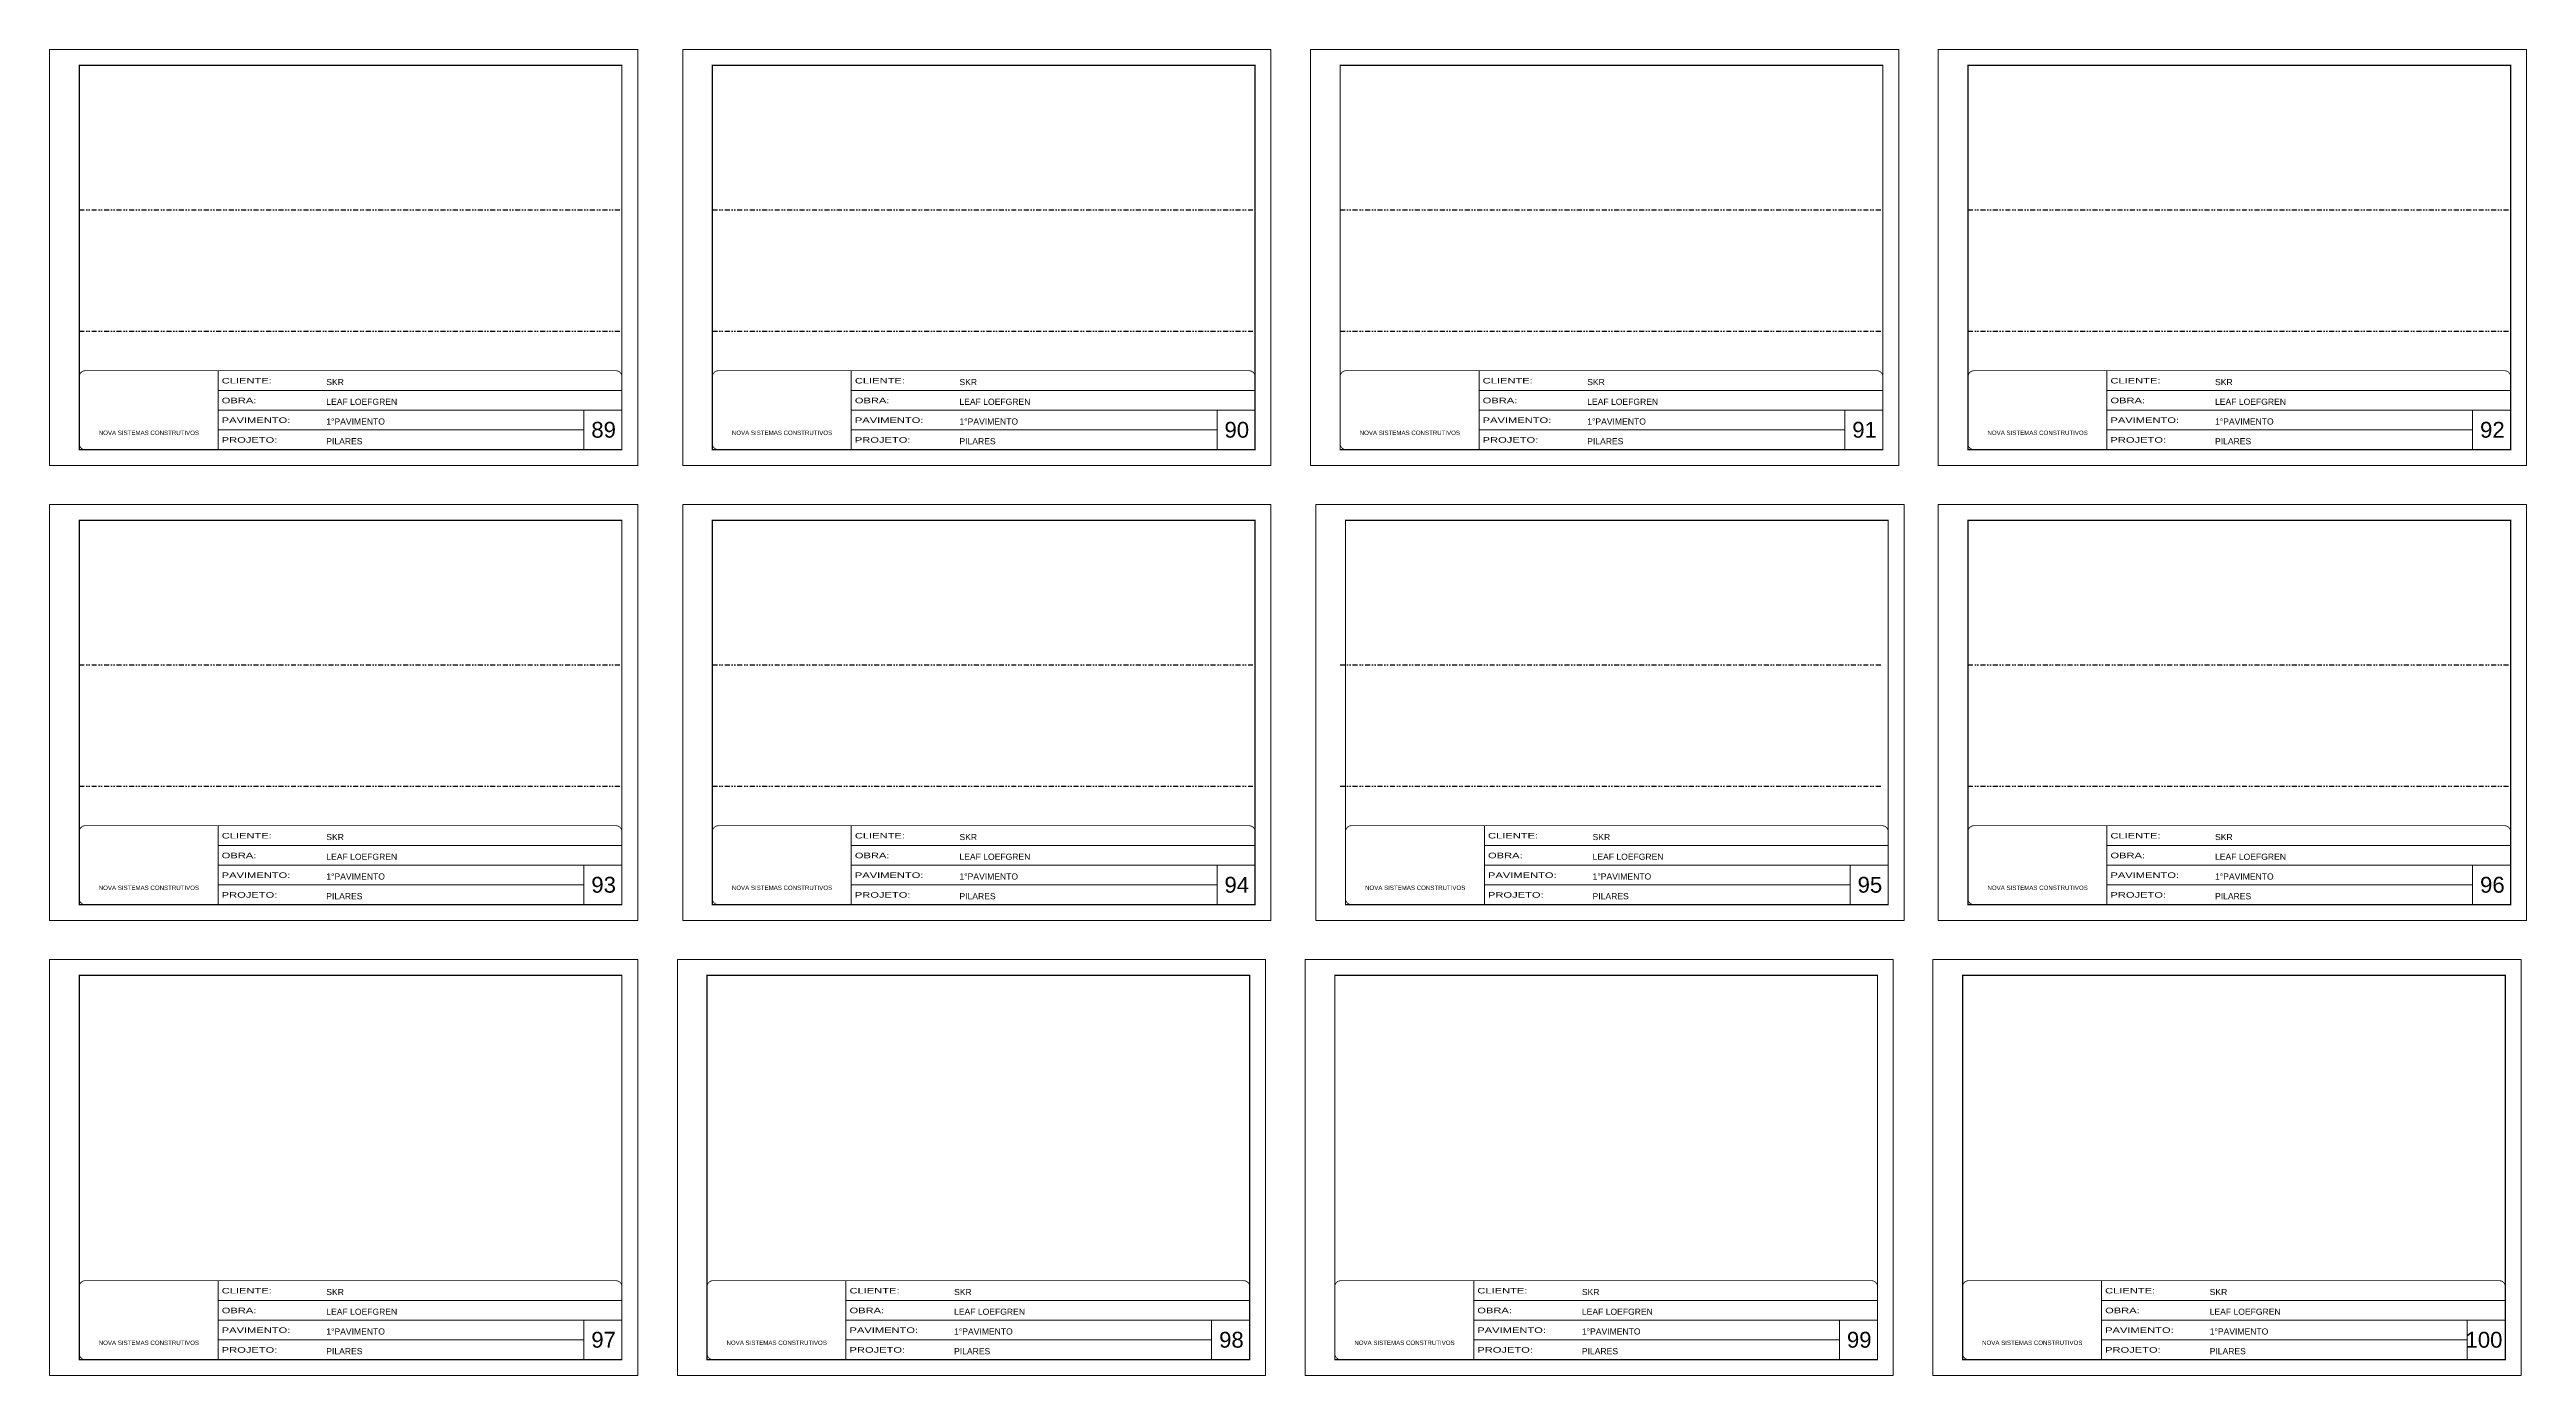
# Model space of a CAD drawing. Extents: x 14400 to 27878, y -21631 to 6985.
# Drawn here: x 14400 to 20653, y -21631 to -18284 of the extents above; entities that cross this region are included whole.
import ezdxf

# ---------------------------------------------------------------- set-up
doc = ezdxf.new("R2010")
doc.units = 0
for name, pattern in [('CONTINUO', [0]), ('DASHED', [0.75, 0.5, -0.25]), ('DIVIDE2', [0.625, 0.25, -0.125, 0, -0.125, 0, -0.125])]:
    doc.linetypes.add(name, pattern=pattern)
for name, color, linetype, lineweight in [('CARIMBO', 255, 'Continuous', 9), ('Folhas', 255, 'Continuous', 9), ('SARRAFO DE PRESSAO', 251, 'DASHED', 9)]:
    doc.layers.add(name, color=color, linetype=linetype, lineweight=lineweight)
doc.layers.add('Nível', color=160, linetype='Continuous')
doc.styles.add('ARIAL', font='arial.ttf')
doc.styles.add('Tecnologia', font='')
doc.styles.get('Tecnologia').set_extended_font_data('Forgotten Futurist')

# ---------------------------------------------------------------- blocks, each defined once
blk = doc.blocks.new('9999999999')
at = {"color": 30, "linetype": 'CONTINUO'}
for p, q in [((98564.6, 34230.2), (98564.6, 34429.4)), ((98564.6, 34379.6), (99584, 34379.6)), ((98564.6, 34329.8), (99488, 34329.8)), ((98564.6, 34280), (99488, 34280)), ((99584, 34329.8), (99488, 34329.8)), ((99488, 34329.8), (99488, 34230.2))]:
    blk.add_line(p, q, dxfattribs=at)
at = {"color": 30, "linetype": 'CONTINUO', "const_width": 2}
blk.add_lwpolyline([(99584, 34230.2), (99584, 34414.4, 0.414214), (99569, 34429.4), (98229, 34429.4, 0.414214), (98214, 34414.4), (98214, 34245.2, 0.414214), (98229, 34230.2), (99584, 34230.2)], format="xyb", dxfattribs=at)
at = {"layer": 'Folhas'}
blk.add_lwpolyline([(98139, 34190.2), (99624, 34190.2), (99624, 35240.2), (98139, 35240.2)], close=True, dxfattribs=at)
at = {"layer": 'Folhas', "color": 30, "const_width": 3}
blk.add_lwpolyline([(98214, 34230.2), (99584, 34230.2), (99584, 35200.2), (98214, 35200.2)], close=True, dxfattribs=at)
at = {"color": 7, "linetype": 'Continuous', "ltscale": 5, "style": 'ARIAL'}
for s, height, p in [('SKR', 15.48, (98837.7, 34393.1)), ('LEAF LOEFGREN', 15.483, (98837.7, 34343.3)), ('NOVA SISTEMAS CONSTRUTIVOS', 11.059, (98263.2, 34267.2)), ('1°PAVIMENTO', 15.483, (98837.7, 34293.5)), ('PILARES', 15.48, (98837.7, 34243.7))]:
    blk.add_text(s, height=height, dxfattribs=at).set_placement(p)
at = {"layer": 'Folhas', "color": 7, "style": 'Tecnologia', "width": 1.5}
for s, p in [('CLIENTE:', (98573.7, 34397.2)), ('OBRA:', (98573.7, 34347.3)), ('PAVIMENTO:', (98573.7, 34297.5)), ('PROJETO:', (98573.7, 34247.7))]:
    blk.add_text(s, height=14, dxfattribs=at).set_placement(p)

msp = doc.modelspace()

# ---------------------------------------------------------------- linework, layer by layer
at = {"layer": 'Nível', "color": 4, "linetype": 'DIVIDE2', "ltscale": 50}
for p, q in [((14474.97, -18688.64), (15844.97, -18688.64)), ((16073.47, -18688.64), (17443.47, -18688.64)), ((17658.47, -18688.64), (19028.47, -18688.64)), ((19243.47, -18688.64), (20613.47, -18688.64)), ((14474.97, -18994.64), (15844.97, -18994.64)), ((16073.47, -18994.64), (17443.47, -18994.64)), ((17658.47, -18994.64), (19028.47, -18994.64)), ((19243.47, -18994.64), (20613.47, -18994.64)), ((14474.97, -19837.22), (15844.97, -19837.22)), ((16073.47, -19837.22), (17443.47, -19837.22)), ((17658.47, -19837.22), (19028.47, -19837.22)), ((19243.47, -19837.22), (20613.47, -19837.22)), ((14474.97, -20143.22), (15844.97, -20143.22)), ((16073.47, -20143.22), (17443.47, -20143.22)), ((17658.47, -20143.22), (19028.47, -20143.22)), ((19243.47, -20143.22), (20613.47, -20143.22))]:
    msp.add_line(p, q, dxfattribs=at)

# ---------------------------------------------------------------- block references
at = {"layer": 'SARRAFO DE PRESSAO', "color": 6, "linetype": 'ByBlock'}
for p in [(-83739.01, -53524.13), (-82140.51, -53524.13), (-80555.51, -53524.13), (-78970.51, -53524.13), (-83739.01, -54672.71), (-82140.51, -54672.71), (-80542.01, -54672.71), (-78970.51, -54672.71), (-83739.01, -55821.28), (-82154.01, -55821.28), (-80569.01, -55821.28), (-78984.01, -55821.28)]:
    msp.add_blockref('9999999999', p, dxfattribs=at)

# ---------------------------------------------------------------- texts
at = {"layer": 'CARIMBO', "style": 'ARIAL'}
for s, p in [('89', (15767.83, -19263.78)), ('90', (17366.33, -19263.78)), ('91', (18951.33, -19263.78)), ('92', (20536.33, -19263.78)), ('93', (15767.83, -20412.36)), ('94', (17366.33, -20412.36)), ('95', (18964.83, -20412.36)), ('96', (20536.33, -20412.36)), ('97', (15767.83, -21560.93)), ('98', (17352.83, -21560.93)), ('99', (18937.83, -21560.93)), ('100', (20499.56, -21560.93))]:
    msp.add_text(s, height=40, dxfattribs=at).set_placement(p)

doc.saveas('drawing.dxf')
